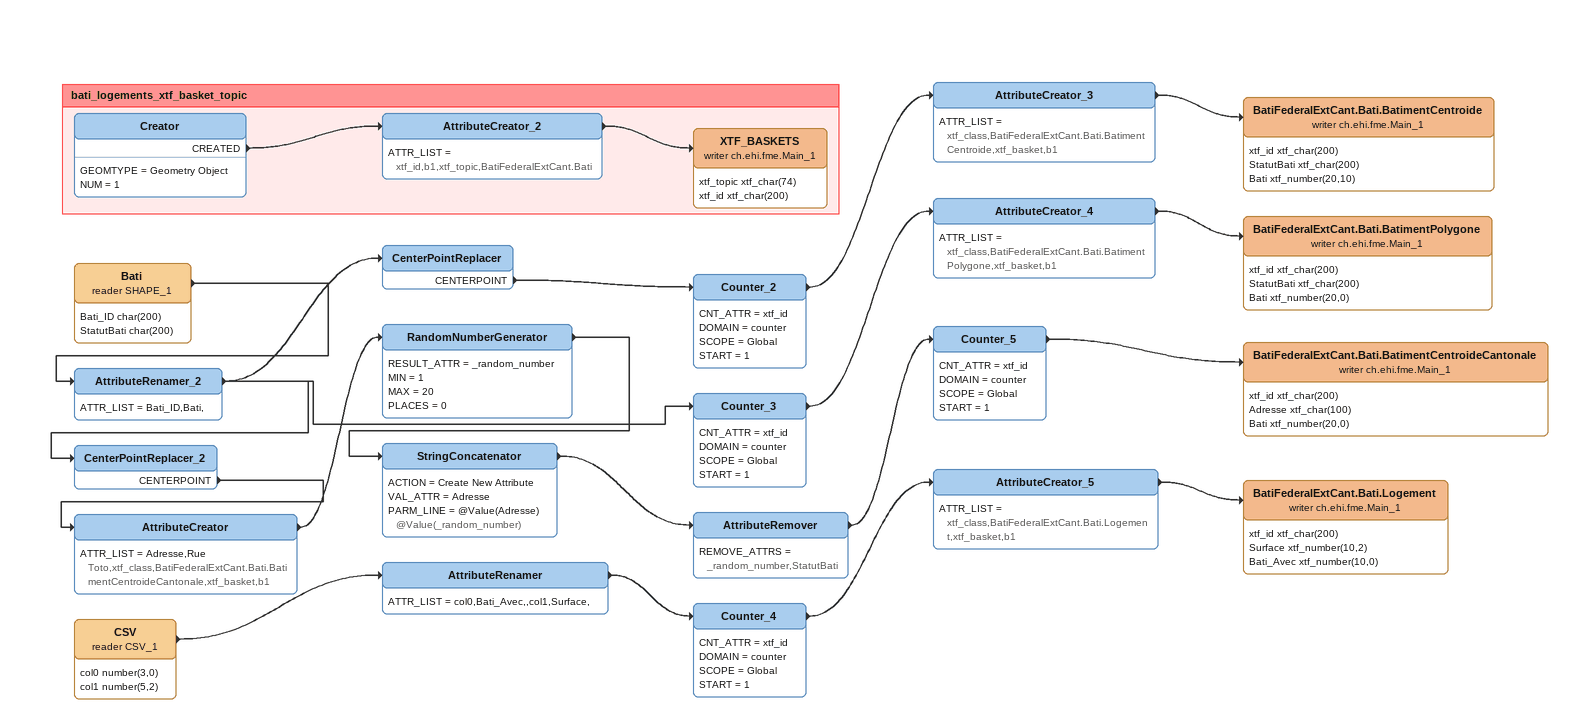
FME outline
Bati (reader SHAPE_1)
    attributes: Bati_ID char(200), StatutBati char(200)
    -> AttributeRenamer_2
AttributeRenamer_2
    ATTR_LIST = Bati_ID,Bati,
    -> CenterPointReplacer
    -> Counter_3
    -> CenterPointReplacer_2
CenterPointReplacer
    CENTERPOINT -> Counter_2
Counter_2
    CNT_ATTR = xtf_id
    DOMAIN = counter
    SCOPE = Global
    START = 1
    -> AttributeCreator_3
AttributeCreator_3
    ATTR_LIST = xtf_class,BatiFederalExtCant.Bati.BatimentCentroide,xtf_basket,b1
    -> BatiFederalExtCant.Bati.BatimentCentroide (writer ch.ehi.fme.Main_1)
BatiFederalExtCant.Bati.BatimentCentroide (writer ch.ehi.fme.Main_1)
    attributes: xtf_id xtf_char(200), StatutBati xtf_char(200), Bati xtf_number(20,10)
Counter_3
    CNT_ATTR = xtf_id
    DOMAIN = counter
    SCOPE = Global
    START = 1
    -> AttributeCreator_4
AttributeCreator_4
    ATTR_LIST = xtf_class,BatiFederalExtCant.Bati.BatimentPolygone,xtf_basket,b1
    -> BatiFederalExtCant.Bati.BatimentPolygone (writer ch.ehi.fme.Main_1)
BatiFederalExtCant.Bati.BatimentPolygone (writer ch.ehi.fme.Main_1)
    attributes: xtf_id xtf_char(200), StatutBati xtf_char(200), Bati xtf_number(20,0)
CenterPointReplacer_2
    CENTERPOINT -> AttributeCreator
AttributeCreator
    ATTR_LIST = Adresse,Rue Toto,xtf_class,BatiFederalExtCant.Bati.BatimentCentroideCantonale,xtf_basket,b1
    -> RandomNumberGenerator
RandomNumberGenerator
    RESULT_ATTR = _random_number
    MIN = 1
    MAX = 20
    PLACES = 0
    -> StringConcatenator
StringConcatenator
    ACTION = Create New Attribute
    VAL_ATTR = Adresse
    PARM_LINE = @Value(Adresse) @Value(_random_number)
    -> AttributeRemover
AttributeRemover
    REMOVE_ATTRS = _random_number,StatutBati
    -> Counter_5
Counter_5
    CNT_ATTR = xtf_id
    DOMAIN = counter
    SCOPE = Global
    START = 1
    -> BatiFederalExtCant.Bati.BatimentCentroideCantonale (writer ch.ehi.fme.Main_1)
BatiFederalExtCant.Bati.BatimentCentroideCantonale (writer ch.ehi.fme.Main_1)
    attributes: xtf_id xtf_char(200), Adresse xtf_char(100), Bati xtf_number(20,0)
CSV (reader CSV_1)
    attributes: col0 number(3,0), col1 number(5,2)
    -> AttributeRenamer
AttributeRenamer
    ATTR_LIST = col0,Bati_Avec,,col1,Surface,
    -> Counter_4
Counter_4
    CNT_ATTR = xtf_id
    DOMAIN = counter
    SCOPE = Global
    START = 1
    -> AttributeCreator_5
AttributeCreator_5
    ATTR_LIST = xtf_class,BatiFederalExtCant.Bati.Logement,xtf_basket,b1
    -> BatiFederalExtCant.Bati.Logement (writer ch.ehi.fme.Main_1)
BatiFederalExtCant.Bati.Logement (writer ch.ehi.fme.Main_1)
    attributes: xtf_id xtf_char(200), Surface xtf_number(10,2), Bati_Avec xtf_number(10,0)

Bookmark: bati_logements_xtf_basket_topic
Creator
    GEOMTYPE = Geometry Object
    NUM = 1
    CREATED -> AttributeCreator_2
AttributeCreator_2
    ATTR_LIST = xtf_id,b1,xtf_topic,BatiFederalExtCant.Bati
    -> XTF_BASKETS (writer ch.ehi.fme.Main_1)
XTF_BASKETS (writer ch.ehi.fme.Main_1)
    attributes: xtf_topic xtf_char(74), xtf_id xtf_char(200)
